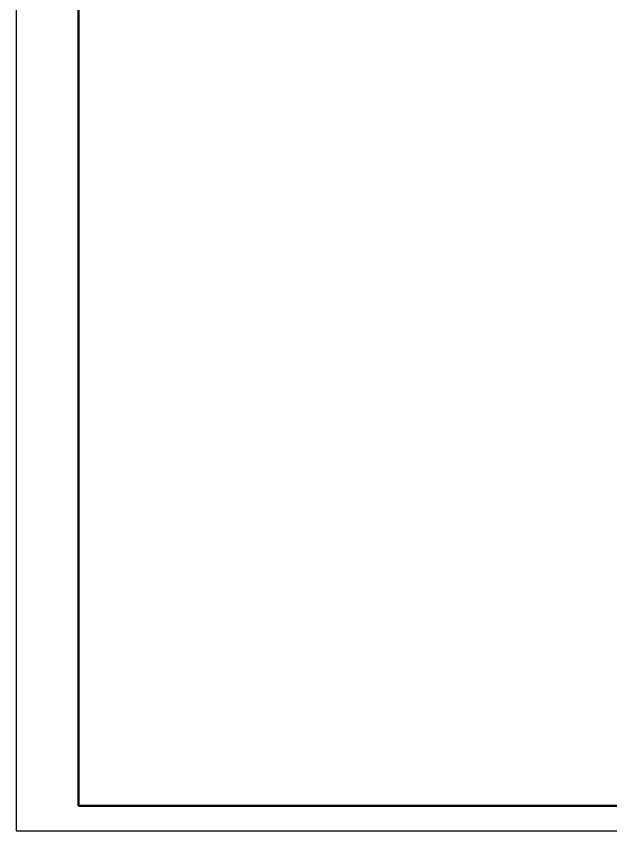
# Model space of a CAD drawing. Header units: millimetres. Extents: x 170 to 1359, y 181 to 1022.
# Drawn here: x 170 to 409.5, y 181.4 to 509.6 of the extents above; entities that cross this region are included whole.
import ezdxf

# ---------------------------------------------------------------- set-up
doc = ezdxf.new("R2010")
doc.units = ezdxf.units.MM
doc.layers.add('01', color=7, linetype='Continuous', lineweight=50)
doc.layers.add('02', color=3, linetype='Continuous', lineweight=25)

msp = doc.modelspace()

# ---------------------------------------------------------------- linework, layer by layer
at = {"layer": '01'}
for p, q in [((195.0442401785804, 1012.439298398309), (195.0442401785804, 191.4392983983089)), ((195.0442401785804, 191.4392983983089), (1349.04424017858, 191.4392983983089))]:
    msp.add_line(p, q, dxfattribs=at)
at = {"layer": '02'}
for p, q in [((170.0442401785804, 1022.439298398309), (170.0442401785804, 181.4392983983089)), ((170.0442401785804, 181.4392983983089), (1359.04424017858, 181.4392983983089))]:
    msp.add_line(p, q, dxfattribs=at)

doc.saveas('drawing.dxf')
